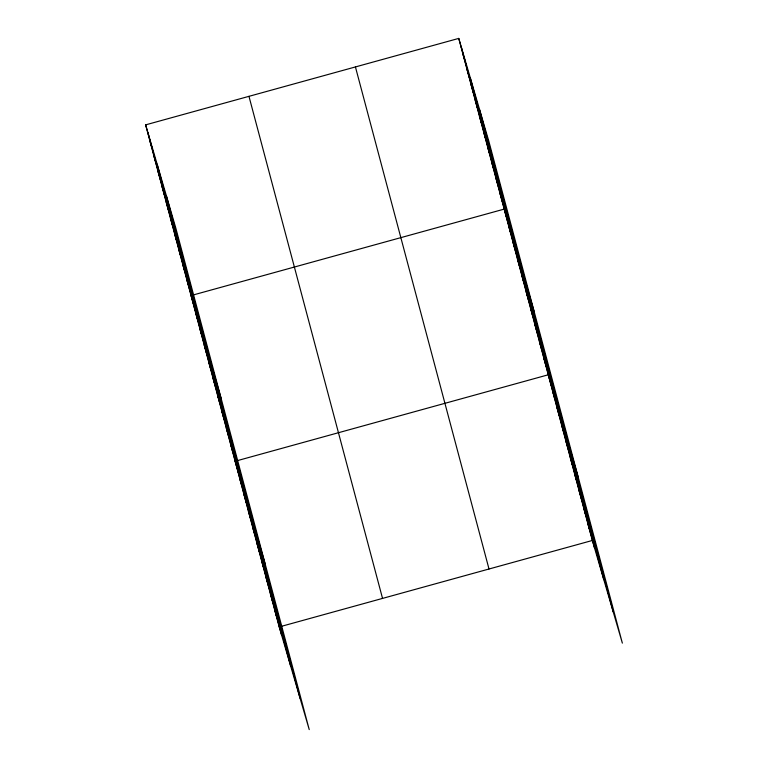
<?xml version="1.0" encoding="UTF-8"?>
<svg xmlns="http://www.w3.org/2000/svg" width="768" height="768" viewBox="0 0 768 768"><rect width="100%" height="100%" fill="white"/><g stroke="black" fill="none" stroke-linecap="round" stroke-linejoin="round"><path stroke-width="1.15" d="M145.642 124.867L175.661 227.53L309.235 729.6L279.216 626.938L145.642 124.867L458.765 38.4L488.784 141.062L622.358 643.133L592.339 540.47L458.765 38.4M193.354 294.931L504.182 209.107L534.202 311.77M237.427 460.618L548.266 374.784L578.285 477.456M279.216 626.938L592.339 540.47M462.893 53.923L465.226 61.91M467.021 69.437L469.363 77.424M471.149 84.96L473.491 92.947M475.277 100.474L477.619 108.461M479.405 115.997L481.747 123.984M483.542 131.51L485.875 139.498M487.67 147.034L490.003 155.021M491.798 162.547L494.131 170.534M495.926 178.07L498.259 186.058M500.054 193.584L502.387 201.571M508.589 225.667L510.922 233.664M512.995 242.237L515.338 250.224M517.402 258.806L519.744 266.794M521.818 275.376L524.15 283.363M526.224 291.946L528.557 299.933M530.63 308.515L532.963 316.502M535.037 325.085L537.37 333.072M539.443 341.654L541.786 349.642M543.85 358.214L546.192 366.202M552.672 391.354L555.005 399.341M557.078 407.923L559.411 415.91M561.485 424.493L563.818 432.48M565.891 441.062L568.234 449.05M570.298 457.632L572.64 465.619M574.714 474.192L577.046 482.189M579.12 490.762L581.453 498.749M583.526 507.331L585.859 515.318M587.933 523.901L590.266 531.888M149.77 140.381L152.102 148.368M153.898 155.904L156.23 163.891M158.026 171.418L160.358 179.405M162.154 186.941L164.486 194.928M166.282 202.454L168.614 210.442M170.41 217.978L172.742 225.965M174.538 233.491L176.87 241.488M178.666 249.014L180.998 257.002M182.794 264.528L185.136 272.525M186.922 280.051L189.264 288.038M191.05 295.565L221.078 398.237M195.466 312.134L197.798 320.122M199.872 328.704L202.205 336.691M204.278 345.274L206.611 353.261M208.685 361.843L211.018 369.83M213.091 378.413L215.434 386.4M217.498 394.982L219.84 402.97M221.914 411.552L224.246 419.539M226.32 428.112L228.653 436.099M230.726 444.682L233.059 452.669M235.133 461.251L265.152 563.914M239.539 477.821L241.882 485.808M243.946 494.39L246.288 502.378M248.362 510.96L250.694 518.947M252.768 527.53L255.101 535.517M257.174 544.09L259.507 552.086M261.581 560.659L263.914 568.646M265.987 577.229L268.33 585.216M270.394 593.798L272.736 601.786M274.81 610.368L277.142 618.355M479.654 109.824L613.229 611.894M470.237 77.635L603.811 579.706M461.098 46.387L594.682 548.458M355.43 66.931L489.005 569.002M248.966 96.336L382.541 598.406M166.522 196.291L300.096 698.352M157.114 164.093L290.688 666.163M147.974 132.854L281.549 634.925"/></g></svg>
